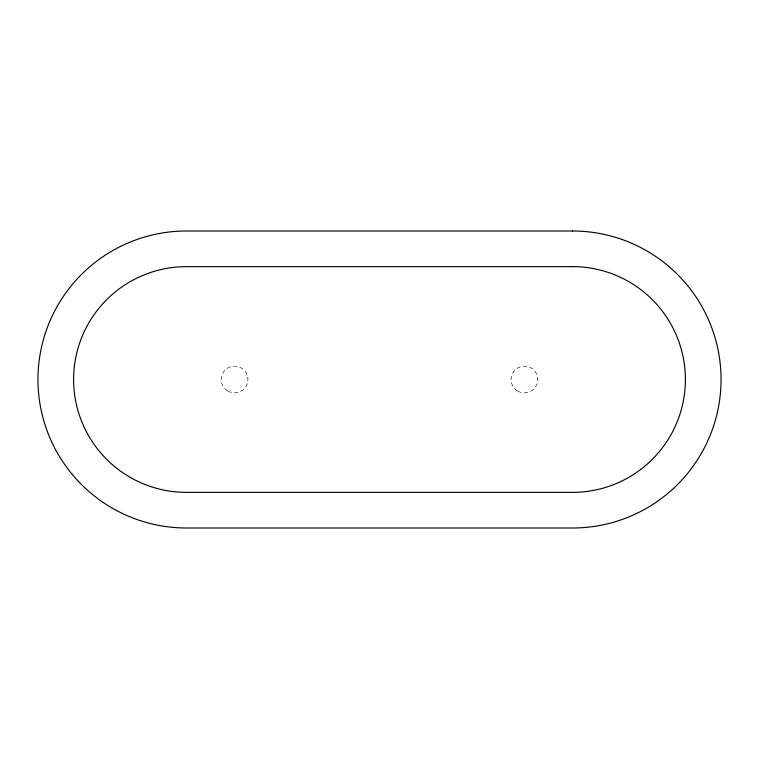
<?xml version="1.0" encoding="UTF-8"?>
<svg xmlns="http://www.w3.org/2000/svg" width="759" height="759" viewBox="0 0 759 759"><rect width="100%" height="100%" fill="white"/><g stroke="black" fill="none" stroke-linecap="round" stroke-linejoin="round"><path stroke-width="0.57" stroke-dasharray="3.79 2.85" d="M227.88 391.075A13.368 13.368 0 0 0 247.927 379.5A13.368 13.368 0 0 0 227.88 367.925A13.368 13.368 0 0 0 227.88 391.075M517.752 391.075A13.368 13.368 0 0 0 537.799 379.5A13.368 13.368 0 0 0 517.752 367.925A13.368 13.368 0 0 0 517.752 391.075"/><path stroke-width="1.14" d="M572.552 231.002L186.448 231.002A148.498 148.498 0 0 0 37.95 379.5A148.498 148.498 0 0 0 186.448 527.998L572.552 527.998A148.498 148.498 0 0 0 721.05 379.5A148.498 148.498 0 0 0 572.552 231.002M572.552 266.637L186.448 266.637A112.863 112.863 0 0 0 73.595 379.5A112.863 112.863 0 0 0 186.448 492.363L572.552 492.363A112.863 112.863 0 0 0 685.405 379.5A112.863 112.863 0 0 0 572.552 266.637"/></g></svg>
